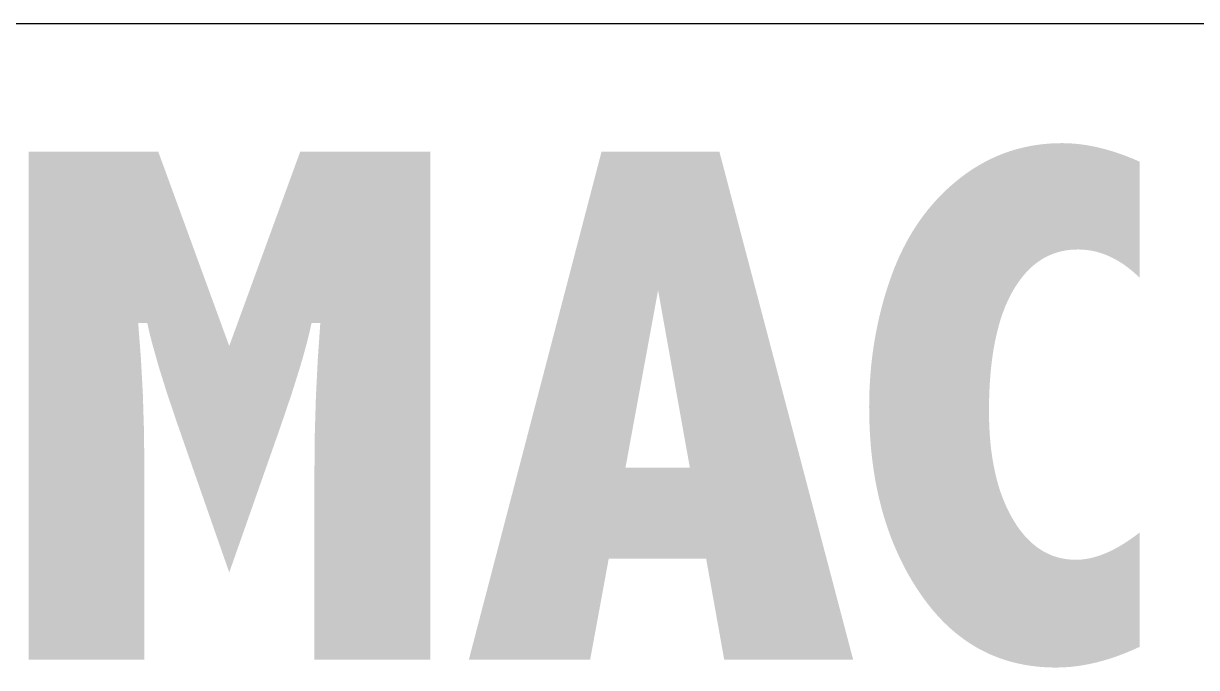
# Model space of a CAD drawing. Header units: millimetres. Extents: x -748 to -601, y -77 to -13.
# Drawn here: x -721.6 to -669.8, y -41.9 to -13.5 of the extents above; entities that cross this region are included whole.
import ezdxf

# ---------------------------------------------------------------- set-up
doc = ezdxf.new("R2010")
doc.units = ezdxf.units.MM
doc.header["$MEASUREMENT"] = 0
doc.layers.add('Cut', color=178, linetype='Continuous', true_color=0x000000)
doc.layers.add('Raster', color=178, linetype='Continuous', true_color=0x000000)

msp = doc.modelspace()

# ---------------------------------------------------------------- hatches: boundary and pattern name
at = {"layer": 'Raster', "true_color": 0x1c1c1b, "extrusion": (0, 0, -1)}
for points in [[(721.347, -19.129), (715.622, -19.129), (715.622, -19.129), (712.486, -27.717), (712.486, -27.716), (709.35, -19.129), (709.35, -19.129), (703.609, -19.129), (703.609, -19.13), (703.609, -41.563), (703.609, -41.563), (708.723, -41.563), (708.723, -41.563), (708.723, -33.168), (708.707, -31.57), (708.659, -29.96), (708.578, -28.338), (708.465, -26.704), (708.465, -26.704), (708.851, -26.704), (708.946, -27.129), (709.062, -27.592), (709.198, -28.094), (709.354, -28.633), (709.729, -29.827), (710.186, -31.174), (710.186, -31.174), (712.486, -37.719), (712.486, -37.719), (714.77, -31.174), (715.227, -29.821), (715.602, -28.625), (715.894, -27.586), (716.01, -27.125), (716.104, -26.704), (716.104, -26.704), (716.506, -26.704), (716.387, -28.247), (716.301, -29.839), (716.25, -31.48), (716.233, -33.168), (716.233, -33.169), (716.233, -41.563), (716.233, -41.563), (721.347, -41.563), (721.347, -41.562)], [(672.282, -41), (672.524, -41.111), (672.765, -41.215), (673.005, -41.312), (673.243, -41.401), (673.479, -41.484), (673.714, -41.559), (673.947, -41.627), (674.179, -41.688), (674.41, -41.741), (674.639, -41.788), (674.866, -41.827), (675.092, -41.859), (675.316, -41.885), (675.539, -41.902), (675.76, -41.913), (675.98, -41.917), (676.215, -41.914), (676.447, -41.904), (676.675, -41.888), (676.901, -41.865), (677.124, -41.836), (677.343, -41.801), (677.56, -41.759), (677.773, -41.711), (677.984, -41.656), (678.192, -41.595), (678.396, -41.527), (678.598, -41.453), (678.796, -41.373), (678.992, -41.286), (679.184, -41.192), (679.374, -41.093), (679.56, -40.986), (679.744, -40.874), (679.924, -40.755), (680.101, -40.629), (680.276, -40.497), (680.447, -40.359), (680.615, -40.214), (680.781, -40.062), (680.943, -39.905), (681.102, -39.74), (681.259, -39.57), (681.412, -39.393), (681.562, -39.209), (681.709, -39.019), (681.854, -38.823), (681.995, -38.62), (682.132, -38.412), (682.266, -38.202), (682.394, -37.988), (682.519, -37.771), (682.639, -37.551), (682.755, -37.327), (682.866, -37.101), (682.973, -36.871), (683.076, -36.639), (683.174, -36.403), (683.268, -36.164), (683.357, -35.921), (683.442, -35.676), (683.523, -35.428), (683.599, -35.176), (683.671, -34.921), (683.739, -34.663), (683.802, -34.402), (683.861, -34.138), (683.916, -33.871), (683.966, -33.601), (684.012, -33.327), (684.091, -32.77), (684.152, -32.201), (684.195, -31.619), (684.222, -31.025), (684.23, -30.418), (684.227, -30.042), (684.215, -29.668), (684.197, -29.296), (684.17, -28.927), (684.137, -28.56), (684.096, -28.196), (684.047, -27.835), (683.991, -27.475), (683.928, -27.119), (683.857, -26.765), (683.778, -26.413), (683.692, -26.064), (683.599, -25.718), (683.498, -25.374), (683.389, -25.032), (683.273, -24.693), (683.15, -24.36), (683.018, -24.035), (682.878, -23.718), (682.729, -23.41), (682.573, -23.111), (682.408, -22.82), (682.235, -22.537), (682.145, -22.399), (682.053, -22.263), (681.96, -22.129), (681.864, -21.997), (681.766, -21.868), (681.666, -21.74), (681.564, -21.615), (681.46, -21.491), (681.354, -21.37), (681.246, -21.251), (681.135, -21.134), (681.023, -21.02), (680.909, -20.907), (680.792, -20.796), (680.674, -20.688), (680.553, -20.582), (680.431, -20.477), (680.306, -20.375), (680.18, -20.276), (680.053, -20.18), (679.924, -20.087), (679.795, -19.997), (679.664, -19.91), (679.532, -19.826), (679.399, -19.746), (679.265, -19.668), (679.13, -19.594), (678.993, -19.523), (678.856, -19.455), (678.717, -19.39), (678.578, -19.329), (678.437, -19.27), (678.295, -19.215), (678.151, -19.163), (678.007, -19.114), (677.862, -19.068), (677.715, -19.026), (677.567, -18.986), (677.419, -18.95), (677.269, -18.917), (677.118, -18.887), (676.965, -18.86), (676.812, -18.836), (676.658, -18.816), (676.502, -18.799), (676.345, -18.784), (676.187, -18.773), (676.028, -18.765), (675.868, -18.761), (675.707, -18.759), (675.507, -18.762), (675.305, -18.772), (675.101, -18.788), (674.896, -18.81), (674.688, -18.839), (674.479, -18.874), (674.268, -18.916), (674.055, -18.964), (673.84, -19.019), (673.623, -19.079), (673.404, -19.147), (673.183, -19.22), (672.961, -19.301), (672.736, -19.387), (672.51, -19.48), (672.282, -19.579), (672.282, -19.58), (672.282, -24.709), (672.361, -24.632), (672.441, -24.557), (672.522, -24.485), (672.602, -24.415), (672.683, -24.348), (672.765, -24.283), (672.847, -24.221), (672.929, -24.161), (673.012, -24.103), (673.095, -24.048), (673.178, -23.995), (673.262, -23.945), (673.346, -23.897), (673.43, -23.852), (673.515, -23.809), (673.6, -23.769), (673.686, -23.731), (673.772, -23.695), (673.858, -23.662), (673.945, -23.631), (674.032, -23.603), (674.12, -23.577), (674.208, -23.554), (674.296, -23.533), (674.385, -23.515), (674.474, -23.499), (674.563, -23.486), (674.653, -23.475), (674.743, -23.466), (674.833, -23.46), (674.924, -23.456), (675.015, -23.455), (675.128, -23.457), (675.24, -23.462), (675.35, -23.471), (675.458, -23.484), (675.565, -23.5), (675.618, -23.509), (675.67, -23.519), (675.722, -23.531), (675.774, -23.543), (675.825, -23.556), (675.876, -23.57), (675.927, -23.584), (675.977, -23.6), (676.027, -23.617), (676.077, -23.634), (676.126, -23.652), (676.175, -23.672), (676.223, -23.692), (676.271, -23.713), (676.319, -23.735), (676.366, -23.758), (676.413, -23.781), (676.459, -23.806), (676.506, -23.831), (676.551, -23.858), (676.597, -23.885), (676.642, -23.913), (676.686, -23.942), (676.731, -23.972), (676.775, -24.003), (676.818, -24.035), (676.904, -24.101), (676.989, -24.171), (677.072, -24.244), (677.153, -24.321), (677.233, -24.402), (677.312, -24.486), (677.389, -24.574), (677.464, -24.665), (677.538, -24.76), (677.611, -24.859), (677.682, -24.961), (677.751, -25.066), (677.819, -25.175), (677.886, -25.288), (677.951, -25.404), (678.014, -25.524), (678.074, -25.646), (678.133, -25.772), (678.19, -25.901), (678.244, -26.033), (678.296, -26.169), (678.347, -26.307), (678.395, -26.449), (678.442, -26.594), (678.486, -26.742), (678.528, -26.894), (678.606, -27.206), (678.676, -27.532), (678.738, -27.87), (678.791, -28.221), (678.837, -28.584), (678.874, -28.961), (678.902, -29.35), (678.923, -29.752), (678.935, -30.167), (678.939, -30.595), (678.935, -30.963), (678.923, -31.321), (678.902, -31.669), (678.874, -32.009), (678.837, -32.339), (678.791, -32.66), (678.738, -32.972), (678.676, -33.275), (678.606, -33.568), (678.568, -33.712), (678.528, -33.853), (678.486, -33.991), (678.442, -34.127), (678.395, -34.261), (678.347, -34.393), (678.296, -34.522), (678.244, -34.65), (678.19, -34.774), (678.133, -34.897), (678.074, -35.017), (678.014, -35.135), (677.951, -35.25), (677.886, -35.363), (677.82, -35.474), (677.752, -35.581), (677.683, -35.684), (677.612, -35.784), (677.54, -35.88), (677.467, -35.973), (677.393, -36.062), (677.317, -36.148), (677.24, -36.23), (677.161, -36.309), (677.081, -36.384), (677, -36.456), (676.917, -36.525), (676.834, -36.589), (676.748, -36.651), (676.705, -36.68), (676.662, -36.708), (676.618, -36.736), (676.574, -36.763), (676.53, -36.788), (676.485, -36.813), (676.44, -36.838), (676.394, -36.861), (676.348, -36.883), (676.302, -36.905), (676.256, -36.925), (676.209, -36.945), (676.162, -36.964), (676.115, -36.982), (676.067, -36.999), (676.019, -37.015), (675.97, -37.03), (675.922, -37.045), (675.872, -37.058), (675.823, -37.071), (675.773, -37.083), (675.723, -37.094), (675.673, -37.104), (675.622, -37.113), (675.571, -37.121), (675.519, -37.129), (675.415, -37.141), (675.31, -37.15), (675.204, -37.155), (675.096, -37.157), (675.016, -37.155), (674.936, -37.152), (674.855, -37.146), (674.774, -37.138), (674.692, -37.127), (674.61, -37.114), (674.527, -37.099), (674.444, -37.081), (674.36, -37.061), (674.275, -37.039), (674.19, -37.014), (674.105, -36.987), (674.019, -36.958), (673.932, -36.926), (673.845, -36.892), (673.757, -36.855), (673.669, -36.816), (673.58, -36.775), (673.491, -36.731), (673.401, -36.685), (673.311, -36.637), (673.22, -36.587), (673.036, -36.478), (672.851, -36.36), (672.663, -36.233), (672.474, -36.096), (672.282, -35.95), (672.282, -35.951)]]:
    msp.add_hatch(color=179, dxfattribs=at).paths.add_polyline_path(points, flags=0)
h = msp.add_hatch(color=179, dxfattribs=at)
h.paths.add_polyline_path([(696.045, -19.129), (690.845, -19.129), (684.938, -41.563), (690.631, -41.563), (691.428, -37.108), (695.729, -37.108), (696.549, -41.563), (701.904, -41.563)], flags=0)
h.paths.add_polyline_path([(693.55, -25.256), (694.99, -33.088), (692.148, -33.088)], flags=0)

# ---------------------------------------------------------------- linework, layer by layer
at = {"layer": 'Cut'}
msp.add_line((-745.119, -13.474), (-609.261, -13.474), dxfattribs=at)

doc.saveas('drawing.dxf')
